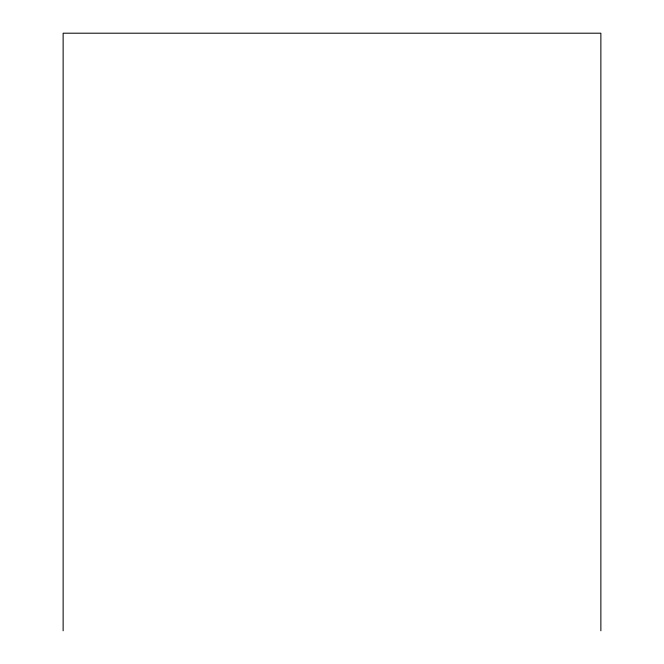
<?xml version="1.0" encoding="UTF-8"?>
<svg xmlns="http://www.w3.org/2000/svg" width="664" height="664" viewBox="0 0 664 664"><rect width="100%" height="100%" fill="white"/><g stroke="black" fill="none" stroke-linecap="round" stroke-linejoin="round"><path stroke-width="1" d="M600.87 630.8L600.87 33.2L63.13 33.2L63.13 630.8"/></g></svg>
